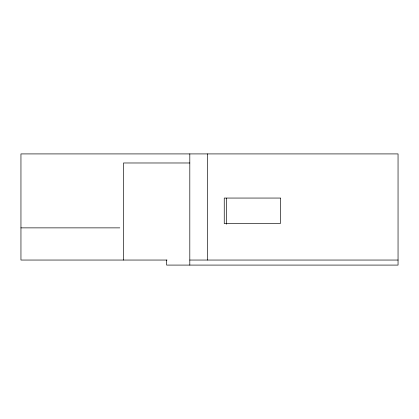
<?xml version="1.0" encoding="UTF-8"?>
<svg xmlns="http://www.w3.org/2000/svg" width="419" height="419" viewBox="0 0 419 419"><rect width="100%" height="100%" fill="white"/><g stroke="black" fill="none" stroke-linecap="round" stroke-linejoin="round"><path stroke-width="0.63" d="M189.807 162.981L123.505 162.981L123.505 260.047M20.95 227.868L119.792 227.868M167.045 260.047L20.95 260.047L20.95 153.914L398.05 153.914L398.05 265.086L166.631 265.086L166.631 260.047M189.807 260.047L398.05 260.047M226.454 198.192L226.454 224.238M207.389 153.914L207.389 260.047M189.807 153.914L189.807 265.086M280.337 198.056L224.249 198.056L224.249 223.578L280.337 223.578L280.337 198.056"/></g></svg>
